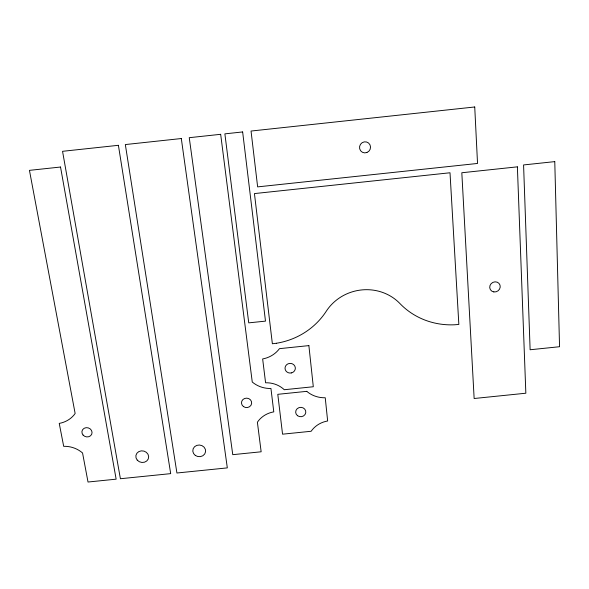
<?xml version="1.0" encoding="UTF-8"?>
<svg xmlns="http://www.w3.org/2000/svg" width="589" height="589" viewBox="0 0 589 589"><rect width="100%" height="100%" fill="white"/><g stroke="black" fill="none" stroke-linecap="round" stroke-linejoin="round"><path stroke-width="0.88" d="M276.388 343.262L272.368 343.755L254.441 193.582L450.011 172.768L458.846 324.429L454.782 324.775A74.759 70.555 -31.3 0 1 399.931 303.549A46.317 43.704 -12.9 0 0 326.277 311.22A73.522 70.989 5.6 0 1 276.388 343.262M118.404 145.306L62.552 151.314L120.399 478.732L170.692 473.637L118.404 145.306M181.309 138.54L125.332 144.563L176.928 473.004L227.325 467.887L181.309 138.54M220.669 134.307L189.253 137.686L232.758 454.671L261.155 451.785L257.386 422.225A24.583 22.551 -0.1 0 1 273.782 411.866L270.94 388.482A26.777 25.143 1.6 0 1 252.261 382.025L220.669 134.307M242.646 131.943L224.88 133.858L248.742 322.86L265.484 321.123L242.646 131.943M474.734 106.977L251.039 131.045L257.636 186.882L477.532 163.455L474.734 106.977M60.534 167.026L29.45 170.361L75.142 413.493A27.02 24.296 20.3 0 1 59.239 423.403L63.686 446.329A24.716 21.889 15.8 0 1 82.556 452.978L88.019 482.023L116.143 479.166L60.534 167.026M554.772 161.622L523.577 164.942L530.122 349.756L559.55 346.722L554.772 161.622M517.385 166.842L461.82 172.754L474.145 398.503L525.844 393.216L517.385 166.842M308.879 345.61L279.466 348.659A27.057 25.629 4.2 0 1 262.65 358.951L265.587 382.791A24.826 22.978 1.5 0 1 284.281 389.727L313.304 386.745L308.879 345.61M306.766 391.346L277.787 394.321L282.551 434.181L311.147 431.266A24.488 22.375 -5.3 0 1 327.653 420.98L325.238 397.759A26.667 24.944 -5.8 0 1 306.766 391.346M291.297 372.933L289.957 373.043A5.146 4.83 -1.2 0 1 285.039 368.442A5.146 4.83 -1.2 0 1 289.523 363.435A5.146 4.83 -1.2 0 1 295.214 367.175L295.325 368.427A5.146 4.83 -1.2 0 1 291.297 372.933M195.305 455.422A6.435 5.846 7.1 0 0 205.576 451.748A6.435 5.846 7.1 0 0 196.733 445.402A6.435 5.846 7.1 0 0 195.305 455.422M493.825 291.916A5.36 4.977 -30 0 0 499.995 285.076A5.36 4.977 -30 0 0 491.093 283.714A5.36 4.977 -30 0 0 493.825 291.916M243.426 406.543A5.102 4.719 3.8 0 0 251.628 403.583A5.102 4.719 3.8 0 0 244.685 398.459A5.102 4.719 3.8 0 0 243.426 406.543M83.056 435.043A5.124 4.602 16.4 0 0 91.737 434.167A5.124 4.602 16.4 0 0 86.127 427.68A5.124 4.602 16.4 0 0 83.056 435.043M297.533 415.694A5.073 4.69 -2.4 0 0 305.75 412.749A5.073 4.69 -2.4 0 0 298.932 407.662A5.073 4.69 -2.4 0 0 297.533 415.694M366.895 152.522A5.588 5.463 -52.8 0 0 368.589 143.039A5.588 5.463 -52.8 0 0 359.607 146.484A5.588 5.463 -52.8 0 0 366.895 152.522M137.23 460.112A6.457 5.809 11.5 0 0 148.237 459.008A6.457 5.809 11.5 0 0 141.286 450.857A6.457 5.809 11.5 0 0 137.23 460.112"/></g></svg>
